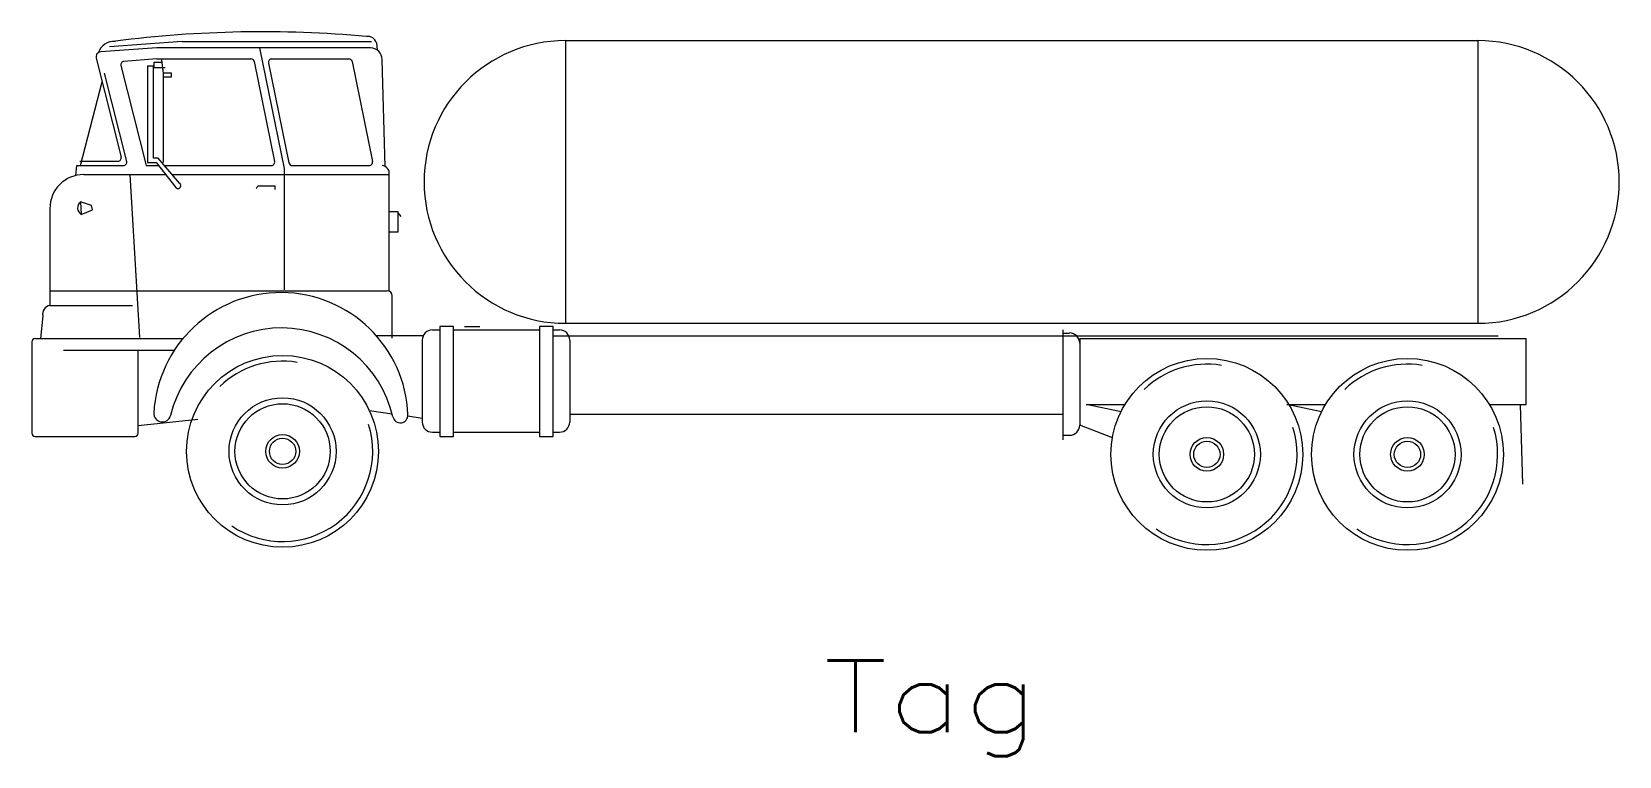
# Model space of a CAD drawing. Header units: inches. Extents: x -21 to 21.1, y -12.2 to 7.
import ezdxf
from ezdxf.enums import TextEntityAlignment as Align

# ---------------------------------------------------------------- set-up
doc = ezdxf.new("R2010")
doc.units = ezdxf.units.IN
doc.header["$MEASUREMENT"] = 0
doc.layers.get('0').update_dxf_attribs({"lineweight": 0})
doc.styles.add('_TCW_TXTSTY_1', font='TXT.SHX')

msp = doc.modelspace()

# ---------------------------------------------------------------- linework, layer by layer
at = {"color": 7, "linetype": 'Continuous'}
for p, q in [((-6.867, 6.746), (-6.867, -0.754)), ((-6.867, 6.746), (17.351, 6.746)), ((17.351, 6.746), (17.351, -0.754)), ((-17.713, 6.555), (-19.199, 6.446)), ((-17.039, 6.72), (-18.967, 6.579)), ((-12.043, 6.555), (-17.713, 6.555)), ((-17.039, 6.72), (-12.015, 6.72)), ((-14.988, 6.555), (-14.334, 3.354)), ((-11.882, 6.684), (-11.863, 6.5)), ((-19.319, 6.278), (-18.655, 3.656)), ((-18.664, 6.084), (-17.992, 3.431)), ((-17.709, 6.26), (-18.583, 6.195)), ((-17.957, 6.064), (-17.957, 3.51)), ((-17.801, 6.064), (-17.957, 6.064)), ((-17.801, 3.63), (-17.801, 6.064)), ((-17.588, 6.166), (-17.787, 6.166)), ((-17.787, 6.166), (-17.787, 6.03)), ((-17.787, 6.03), (-17.489, 6.03)), ((-17.709, 6.26), (-15.213, 6.26)), ((-17.588, 6.235), (-17.545, 5.877)), ((-15.125, 6.188), (-14.584, 3.539)), ((-14.744, 6.152), (-14.203, 3.503)), ((-14.656, 6.26), (-12.613, 6.26)), ((-12.525, 6.188), (-11.985, 3.539)), ((-11.65, 3.405), (-11.727, 6.24)), ((-19.735, 3.431), (-19.161, 5.656)), ((-19.103, 5.882), (-18.511, 3.543)), ((-17.545, 5.894), (-17.333, 5.894)), ((-17.545, 5.877), (-17.545, 3.51)), ((-17.333, 5.774), (-17.531, 5.774)), ((-17.333, 5.894), (-17.333, 5.774)), ((-19.857, 3.167), (-19.833, 3.431)), ((-19.833, 3.431), (-18.597, 3.431)), ((-19.754, 3.544), (-18.743, 3.544)), ((-17.992, 3.431), (-17.667, 3.431)), ((-17.957, 3.51), (-17.73, 3.51)), ((-17.673, 3.63), (-17.801, 3.63)), ((-17.73, 3.51), (-17.205, 2.846)), ((-17.106, 2.965), (-17.673, 3.63)), ((-17.503, 3.431), (-14.672, 3.431)), ((-14.115, 3.431), (-12.073, 3.431)), ((-19.649, 3.192), (-17.479, 3.192)), ((-18.423, 3.192), (-18.167, -1.13)), ((-17.299, 3.192), (-11.541, 3.192)), ((-14.334, 3.354), (-14.334, 0.136)), ((-11.541, 0.108), (-11.541, 3.24)), ((-15.067, 2.82), (-15.027, 2.89)), ((-15.027, 2.89), (-14.577, 2.89)), ((-14.577, 2.89), (-14.577, 2.795)), ((-20.549, 2.292), (-20.549, -0.28)), ((-19.441, 2.37), (-19.735, 2.466)), ((-19.735, 2.466), (-19.715, 2.135)), ((-19.715, 2.135), (-19.421, 2.253)), ((-19.421, 2.253), (-19.441, 2.37)), ((-11.541, 2.21), (-11.317, 2.21)), ((-11.317, 2.21), (-11.317, 1.66)), ((-11.227, 2.08), (-11.301, 2.18)), ((-11.317, 1.66), (-11.541, 1.66)), ((-20.549, 0.108), (-11.599, 0.108)), ((-20.549, -0.28), (-18.358, -0.28)), ((-11.464, -1.146), (-11.464, -0.028)), ((-20.737, -0.556), (-20.794, -1.157)), ((-10.203, -0.84), (-10.203, -3.76)), ((-9.84, -0.84), (-10.203, -0.84)), ((-9.84, -3.76), (-9.84, -0.84)), ((-9.547, -0.84), (-9.135, -0.84)), ((-7.553, -0.84), (-7.553, -3.76)), ((-7.189, -0.84), (-7.553, -0.84)), ((-7.189, -3.76), (-7.189, -0.84)), ((-6.867, -0.754), (17.351, -0.754)), ((-21.029, -1.247), (-21.029, -3.67)), ((-20.939, -1.157), (-17.015, -1.157)), ((-11.893, -1.074), (-10.636, -1.074)), ((-10.667, -1.199), (-10.667, -3.374)), ((-10.397, -0.929), (-10.203, -0.929)), ((-9.84, -0.929), (-7.553, -0.929)), ((-7.189, -0.929), (-7.023, -0.929)), ((-7.189, -1.084), (17.886, -1.084)), ((-6.753, -1.199), (-6.753, -3.374)), ((-2.739, -1.084), (14.761, -1.084)), ((6.346, -3.842), (6.346, -0.924)), ((6.346, -1.012), (6.513, -1.012)), ((6.783, -1.157), (18.631, -1.157)), ((6.783, -1.157), (6.783, -3.456)), ((18.631, -2.908), (18.631, -1.157)), ((-20.189, -1.47), (-17.246, -1.47)), ((-18.207, -3.67), (-18.207, -1.468)), ((6.955, -2.908), (7.984, -2.908)), ((7.879, -3.099), (6.955, -2.908)), ((13.203, -3.099), (12.279, -2.908)), ((12.279, -2.908), (13.308, -2.908)), ((12.331, -2.908), (13.307, -2.908)), ((17.655, -2.908), (18.631, -2.908)), ((18.545, -5.02), (18.483, -2.908)), ((-18.207, -3.462), (-16.619, -3.299)), ((-11.462, -3.162), (-12.067, -3.076)), ((-10.667, -3.276), (-11.047, -3.222)), ((-6.753, -3.168), (6.346, -3.168)), ((-20.939, -3.76), (-18.297, -3.76)), ((-10.397, -3.644), (-10.203, -3.644)), ((-10.203, -3.76), (-9.84, -3.76)), ((-9.84, -3.644), (-7.553, -3.644)), ((-7.553, -3.76), (-7.189, -3.76)), ((-7.189, -3.644), (-7.023, -3.644)), ((6.346, -3.726), (6.513, -3.726)), ((7.651, -3.796), (6.783, -3.454))]:
    msp.add_line(p, q, dxfattribs=at)
for centre, radius in [((-14.373, -4.151), 2.545), ((10.157, -4.231), 2.545), ((15.481, -4.231), 2.545), ((-14.373, -4.151), 1.421), ((-14.373, -4.151), 1.263), ((10.157, -4.231), 1.421), ((15.481, -4.231), 1.421), ((10.157, -4.231), 1.263), ((15.481, -4.231), 1.263), ((-14.373, -4.151), 0.446), ((10.157, -4.231), 0.446), ((15.481, -4.231), 0.446), ((-14.373, -4.151), 0.349), ((10.157, -4.231), 0.349), ((15.481, -4.231), 0.349)]:
    msp.add_circle(centre, radius, dxfattribs=at)
for centre, radius, start, end in [((-14.914, -23.619), 30.599, 84.8108, 97.3144), ((-12.107, 6.628), 0.231, 14.0789, 99.8362), ((-6.867, 2.996), 3.75, 90, 270), ((17.351, 2.996), 3.75, -90, 90), ((-19.189, 6.312), 0.135, 94.1927, 194.2156), ((-18.834, 6.271), 0.456, 86.8249, 160.4639), ((-12.043, 6.24), 0.315, 0, 90), ((-18.577, 6.106), 0.09, 94.1927, 194.2156), ((-15.213, 6.17), 0.09, 11.5437, 90), ((-14.656, 6.17), 0.09, 90, 191.5437), ((-12.614, 6.17), 0.09, 11.5437, 90), ((-18.743, 3.634), 0.09, -90, 14.2156), ((-18.598, 3.521), 0.09, -90, 14.2156), ((-14.672, 3.521), 0.09, -90, 11.5437), ((-14.115, 3.521), 0.09, -168.4563, -90), ((-12.073, 3.521), 0.09, -90, 11.5437), ((-11.756, 3.216), 0.217, -6.5254, 82.5547), ((-19.649, 2.292), 0.9, 90, 180), ((-17.149, 2.9), 0.0781, -136.3953, 56.839), ((-19.613, 2.308), 0.2, 127.6393, 239.3447), ((-14.418, -3.315), 3.376, 2.2379, 176.9379), ((-11.599, -0.027), 0.135, 0, 90), ((-20.505, -0.512), 0.237, 100.6462, 190.8583), ((-20.939, -1.246), 0.09, 90, 180), ((-14.4, -3.907), 3.03, 12.7948, 166.4927), ((-10.397, -1.199), 0.27, 90, 180), ((-7.023, -1.199), 0.27, 0, 90), ((6.513, -1.281), 0.27, 0, 90), ((-14.373, -4.151), 2.393, 80.6929, 134.097), ((10.157, -4.231), 2.393, 80.6929, 134.097), ((15.481, -4.231), 2.393, 80.6929, 134.097), ((-17.565, -3.146), 0.225, 176.9379, 346.4927), ((-11.247, -3.191), 0.203, -167.2052, 2.2379), ((-20.939, -3.669), 0.09, 180, 270), ((-18.297, -3.669), 0.09, -90, 0), ((-14.373, -4.151), 2.393, -124.1864, 17.4224), ((-10.397, -3.373), 0.27, 180, 270), ((-7.023, -3.373), 0.27, -90, 0), ((6.513, -3.455), 0.27, -90, 0), ((10.157, -4.231), 2.393, -124.1864, 17.4224), ((15.481, -4.231), 2.393, -124.1864, 17.4224)]:
    msp.add_arc(centre, radius, start, end, dxfattribs=at)

# ---------------------------------------------------------------- texts
at = {"color": 7, "linetype": 'Continuous', "style": '_TCW_TXTSTY_1', "width": 1.166667}
msp.add_text('Tag', height=1.905, dxfattribs=at).set_placement((-0.013, -11.605), (5.702, -11.605), align=Align.FIT)

doc.saveas('drawing.dxf')
